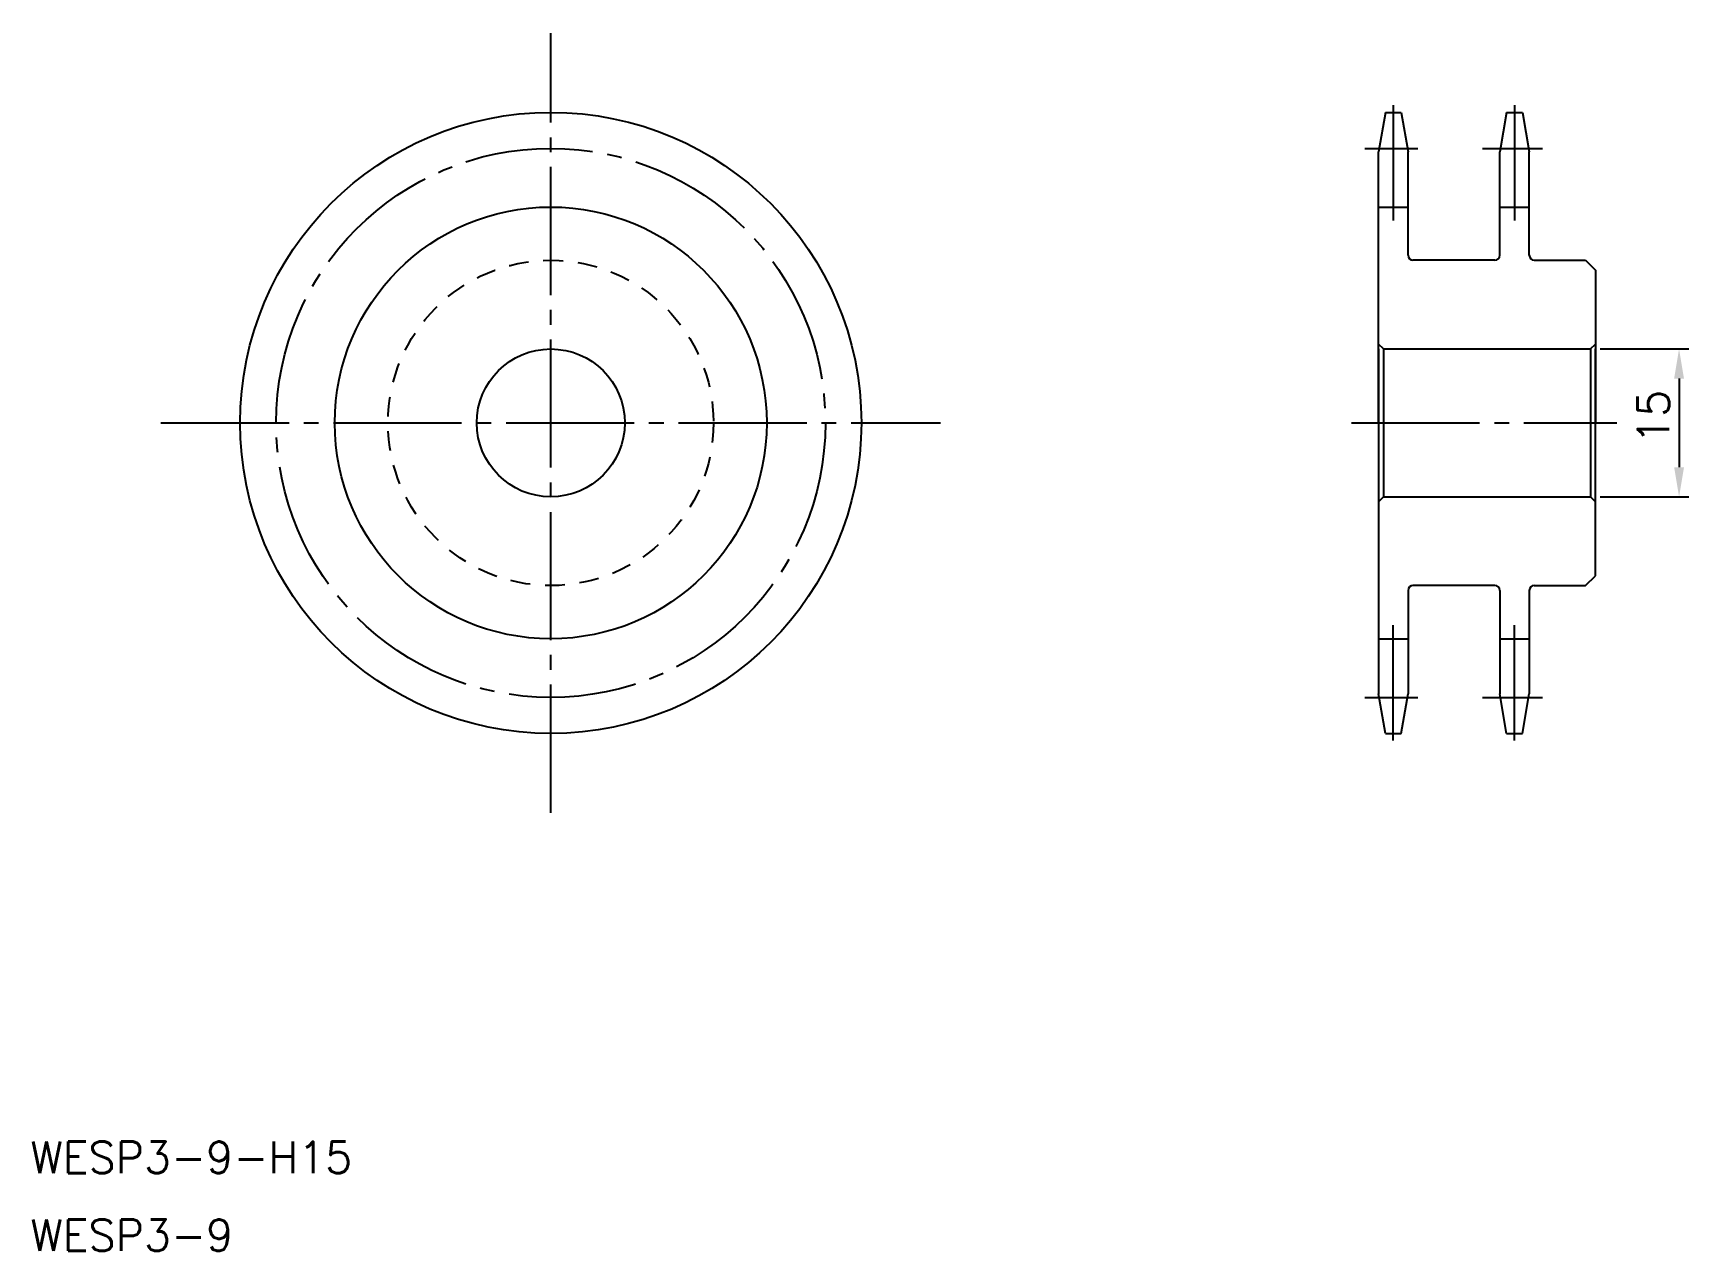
# Model space of a CAD drawing. Extents: x 59 to 227, y 139 to 263.
import ezdxf

# ---------------------------------------------------------------- set-up
doc = ezdxf.new("R2010")
doc.units = 0
doc.header["$PDMODE"] = 64
doc.linetypes.add('CENTER', pattern=[17.5, 13, -1.5, 1.5, -1.5])
doc.linetypes.add('DASHED', pattern=[3.5, 2, -1.5])
doc.layers.get('0').update_dxf_attribs({"linetype": 'CONTINUOUS'})
doc.layers.get('DEFPOINTS').update_dxf_attribs({"linetype": 'CONTINUOUS'})
doc.layers.add('CENTER', color=1, linetype='CENTER')
doc.layers.add('寸法線', color=7, linetype='CONTINUOUS')
doc.styles.get("Standard").update_dxf_attribs({"font": 'txt.shx', "bigfont": '@extfont2.shx'})
doc.dimstyles.get("Standard").update_dxf_attribs({"dimtxt": 2.5, "dimasz": 2.5, "dimexe": 1.25, "dimexo": 0.625, "dimtad": 1, "dimcen": 2.5, "dimazin": 3, "dimtfac": 1, "dimtmove": 0, "dimatfit": 3})

# ---------------------------------------------------------------- blocks, each defined once
blk = doc.blocks.new('*U29')
at = {"layer": '寸法線', "color": 0, "linetype": 'CONTINUOUS'}
blk.add_text('15', height=3.2, rotation=90, dxfattribs=at).set_placement((225.24, 221.11))
blk = doc.blocks.new('*D27')
at = {"layer": 'DEFPOINTS', "color": 0, "linetype": 'CONTINUOUS'}
for p in [(217.25, 230.74), (217.25, 215.74), (226.24, 215.74)]:
    blk.add_point(p, dxfattribs=at)
at = {"layer": '寸法線', "color": 0, "linetype": 'CONTINUOUS'}
for p, q in [((218.25, 230.74), (227.24, 230.74)), ((226.24, 227.74), (226.24, 218.74)), ((218.25, 215.74), (227.24, 215.74))]:
    blk.add_line(p, q, dxfattribs=at)
for points in [[(225.74, 227.74), (226.74, 227.74), (226.24, 230.74)], [(225.74, 218.74), (226.74, 218.74), (226.24, 215.74)]]:
    blk.add_solid(points, dxfattribs=at)
at = {"color": 7, "linetype": 'CONTINUOUS'}
blk.add_blockref('*U29', (0, 0), dxfattribs=at)

msp = doc.modelspace()

# ---------------------------------------------------------------- linework, layer by layer
at = {"color": 7, "linetype": 'CONTINUOUS'}
for p, q in [((196.453, 254.741), (195.753, 250.741)), ((196.453, 254.741), (198.051, 254.741)), ((198.051, 254.741), (198.751, 250.741)), ((208.755, 254.741), (208.055, 250.741)), ((208.755, 254.741), (210.353, 254.741)), ((210.353, 254.741), (211.053, 250.741)), ((195.751, 223.241), (195.751, 250.741)), ((198.751, 240.241), (198.751, 250.741)), ((208.053, 240.241), (208.053, 250.741)), ((211.053, 240.241), (211.053, 250.741)), ((207.553, 239.741), (199.251, 239.741)), ((211.553, 239.741), (216.753, 239.741)), ((216.753, 239.741), (217.753, 238.741)), ((217.753, 238.741), (217.753, 223.241)), ((196.253, 230.741), (195.753, 231.241)), ((195.753, 230.741), (195.753, 195.741)), ((196.253, 230.741), (217.251, 230.741)), ((196.253, 230.741), (196.253, 215.741)), ((217.253, 230.741), (217.753, 231.241)), ((217.253, 230.741), (217.253, 215.741)), ((217.753, 207.741), (217.753, 230.741)), ((196.253, 215.741), (195.753, 215.241)), ((196.253, 215.741), (217.251, 215.741)), ((217.253, 215.741), (217.753, 215.241)), ((207.553, 206.741), (199.251, 206.741)), ((211.553, 206.741), (216.753, 206.741)), ((216.753, 206.741), (217.753, 207.741)), ((198.751, 206.241), (198.751, 195.741)), ((208.053, 206.241), (208.053, 195.741)), ((211.053, 206.241), (211.053, 195.741)), ((196.453, 191.741), (195.753, 195.741)), ((198.051, 191.741), (198.751, 195.741)), ((208.755, 191.741), (208.055, 195.741)), ((210.353, 191.741), (211.053, 195.741)), ((196.453, 191.741), (198.051, 191.741)), ((208.755, 191.741), (210.353, 191.741))]:
    msp.add_line(p, q, dxfattribs=at)
at = {"color": 3, "linetype": 'CONTINUOUS'}
for p, q in [((195.753, 245.141), (198.751, 245.141)), ((208.053, 245.141), (211.053, 245.141)), ((195.753, 201.341), (198.751, 201.341)), ((208.053, 201.341), (211.053, 201.341))]:
    msp.add_line(p, q, dxfattribs=at)
at = {"color": 7, "linetype": 'CONTINUOUS'}
for radius in [31.5, 7.5]:
    msp.add_circle((111.813, 223.241), radius, dxfattribs=at)
at = {"color": 3, "linetype": 'CONTINUOUS'}
msp.add_circle((111.813, 223.241), 21.9, dxfattribs=at)
at = {"color": 3, "linetype": 'DASHED'}
msp.add_circle((111.813, 223.241), 16.5, dxfattribs=at)
at = {"color": 7, "linetype": 'CONTINUOUS'}
for centre, start, end in [((199.251, 240.241), 180, 270), ((207.553, 240.241), 270, 0), ((211.553, 240.241), 180, 270), ((199.251, 206.241), 90, 180), ((207.553, 206.241), 0, 90), ((211.553, 206.241), 90, 180)]:
    msp.add_arc(centre, 0.5, start, end, dxfattribs=at)
at = {"layer": 'CENTER', "color": 1, "linetype": 'CENTER'}
for p, q in [((111.813, 183.701), (111.813, 262.781)), ((197.251, 255.472), (197.251, 243.773)), ((209.553, 255.472), (209.553, 243.773)), ((194.381, 251.091), (199.758, 251.091)), ((206.3, 251.091), (212.404, 251.091)), ((72.273, 223.241), (151.353, 223.241)), ((193.011, 223.241), (219.916, 223.241)), ((197.251, 191.01), (197.251, 202.709)), ((209.553, 191.01), (209.553, 202.709)), ((194.381, 195.391), (199.758, 195.391)), ((206.3, 195.391), (212.404, 195.391))]:
    msp.add_line(p, q, dxfattribs=at)
msp.add_circle((111.813, 223.241), 27.85, dxfattribs=at)

# ---------------------------------------------------------------- texts
at = {"color": 7, "linetype": 'CONTINUOUS'}
for s, p in [('WESP3-9-H15', (59.041, 147.145)), ('WESP3-9', (59.041, 139.248))]:
    msp.add_text(s, height=3.2, dxfattribs=at).set_placement(p)

# ---------------------------------------------------------------- dimensions: what is measured, and where the dimension line sits
at = {"layer": '寸法線', "color": 7, "linetype": 'CONTINUOUS'}
dim = msp.add_linear_dim(base=(226.235, 215.741), p1=(217.251, 230.741), p2=(217.251, 215.741), angle=90, dimstyle='Standard', dxfattribs=at)
dim.commit()
dim.dimension.update_dxf_attribs({"geometry": '*D27', "text_midpoint": (223.635, 223.241)})

doc.saveas('drawing.dxf')
